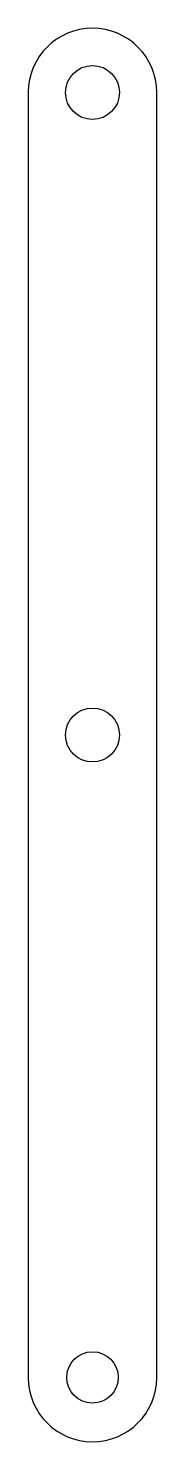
# Model space of a CAD drawing. Header units: millimetres. Extents: x -2.5 to 2.5, y -2.5 to 52.5.
import ezdxf

# ---------------------------------------------------------------- set-up
doc = ezdxf.new("R2010")
doc.units = ezdxf.units.MM

msp = doc.modelspace()

# ---------------------------------------------------------------- linework, layer by layer
at = {"color": 7, "linetype": 'Continuous', "lineweight": 25}
for p, q in [((-2.5, 50), (-2.5, 0)), ((2.5, 0), (2.5, 50))]:
    msp.add_line(p, q, dxfattribs=at)
for centre, radius in [((0, 50), 1.05), ((0, 25), 1.05), ((0, 0), 1)]:
    msp.add_circle(centre, radius, dxfattribs=at)
for centre, start, end in [((0, 50), 0, 180), ((0, 0), 180, 0)]:
    msp.add_arc(centre, 2.5, start, end, dxfattribs=at)

doc.saveas('drawing.dxf')
